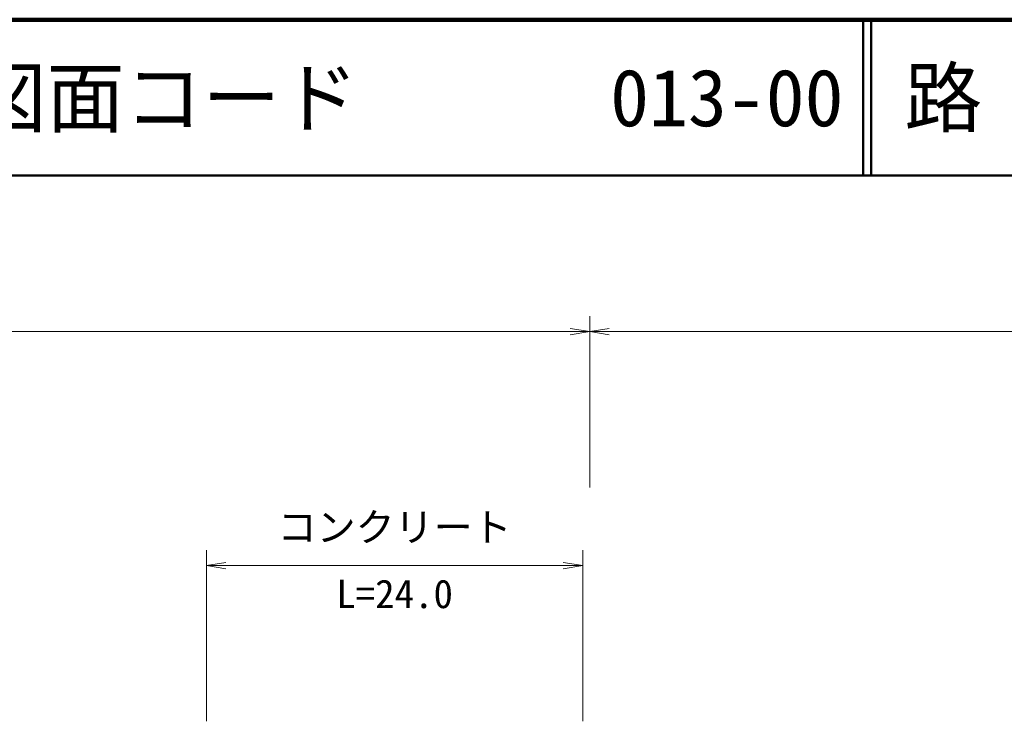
# Model space of a CAD drawing. Units: millimetres at full size, sheet at 1:1000; details may follow other scales. Extents: x 40000 to 680000, y 20000 to 380000.
# Drawn here: x 123663 to 186794, y 335017 to 380000 of the extents above; entities that cross this region are included whole.
import ezdxf
from ezdxf.enums import TextEntityAlignment as Align

# ---------------------------------------------------------------- set-up
doc = ezdxf.new("R2010")
doc.units = ezdxf.units.MM
doc.header["$LTSCALE"] = 1000
for name, color, linetype, lineweight in [('M-STR-HTXT', 7, 'Continuous', 13), ('M-TTL', 2, 'Continuous', 140), ('M-TTL-LINE', 7, 'Continuous', 50)]:
    doc.layers.add(name, color=color, linetype=linetype, lineweight=lineweight)
doc.layers.add('M-TTL-TXT', color=7, linetype='Continuous')
doc.styles.add('ＭＳ ゴシック', font='')
doc.styles.get('ＭＳ ゴシック').set_extended_font_data('MS Gothic')

# ---------------------------------------------------------------- blocks, each defined once
blk = doc.blocks.new('open_arrow')
at = {"color": 0, "linetype": 'Continuous', "lineweight": -2}
blk.add_lwpolyline([(7.5, 1.25), (0, 0), (7.5, -1.25)], dxfattribs=at)

msp = doc.modelspace()

# ---------------------------------------------------------------- linework, layer by layer
at = {"layer": 'M-STR-HTXT'}
for p, q in [((160216, 350000), (160216, 361000)), ((74961, 360000), (160216, 360000)), ((160216, 360000), (382822, 360000)), ((135632, 335017), (135632, 346000)), ((159771, 335017), (159771, 346000)), ((135632, 345000), (159771, 345000))]:
    msp.add_line(p, q, dxfattribs=at)
at = {"layer": 'M-TTL'}
msp.add_line((680000, 380000), (40000, 380000), dxfattribs=at)
at = {"layer": 'M-TTL-LINE'}
for p, q in [((177750, 380000), (177750, 370000)), ((178250, 380000), (178250, 370000)), ((40000, 370000), (680000, 370000))]:
    msp.add_line(p, q, dxfattribs=at)

# ---------------------------------------------------------------- block references
at = {"layer": 'M-STR-HTXT', "xscale": 167, "yscale": 167, "rotation": 180}
for p in [(160216, 360000), (159771, 345000)]:
    msp.add_blockref('open_arrow', p, dxfattribs=at)
at = {"layer": 'M-STR-HTXT', "xscale": 167, "yscale": 167}
for p in [(160216, 360000), (135632, 345000)]:
    msp.add_blockref('open_arrow', p, dxfattribs=at)

# ---------------------------------------------------------------- texts
at = {"layer": 'M-STR-HTXT', "style": 'ＭＳ ゴシック'}
for s, p in [('コンクリート', (147702, 346000)), ('L=24.0', (147702, 341723))]:
    msp.add_text(s, height=1833, dxfattribs=at).set_placement(p, align=Align.BOTTOM_CENTER)
at = {"layer": 'M-TTL-TXT', "style": 'ＭＳ ゴシック'}
for s, p in [('図面コード', (120380, 375000)), ('路 線 名', (180380, 375000)), ('013-00', (161521, 375000))]:
    msp.add_text(s, height=3666, dxfattribs=at).set_placement(p, align=Align.MIDDLE_LEFT)

doc.saveas('drawing.dxf')
